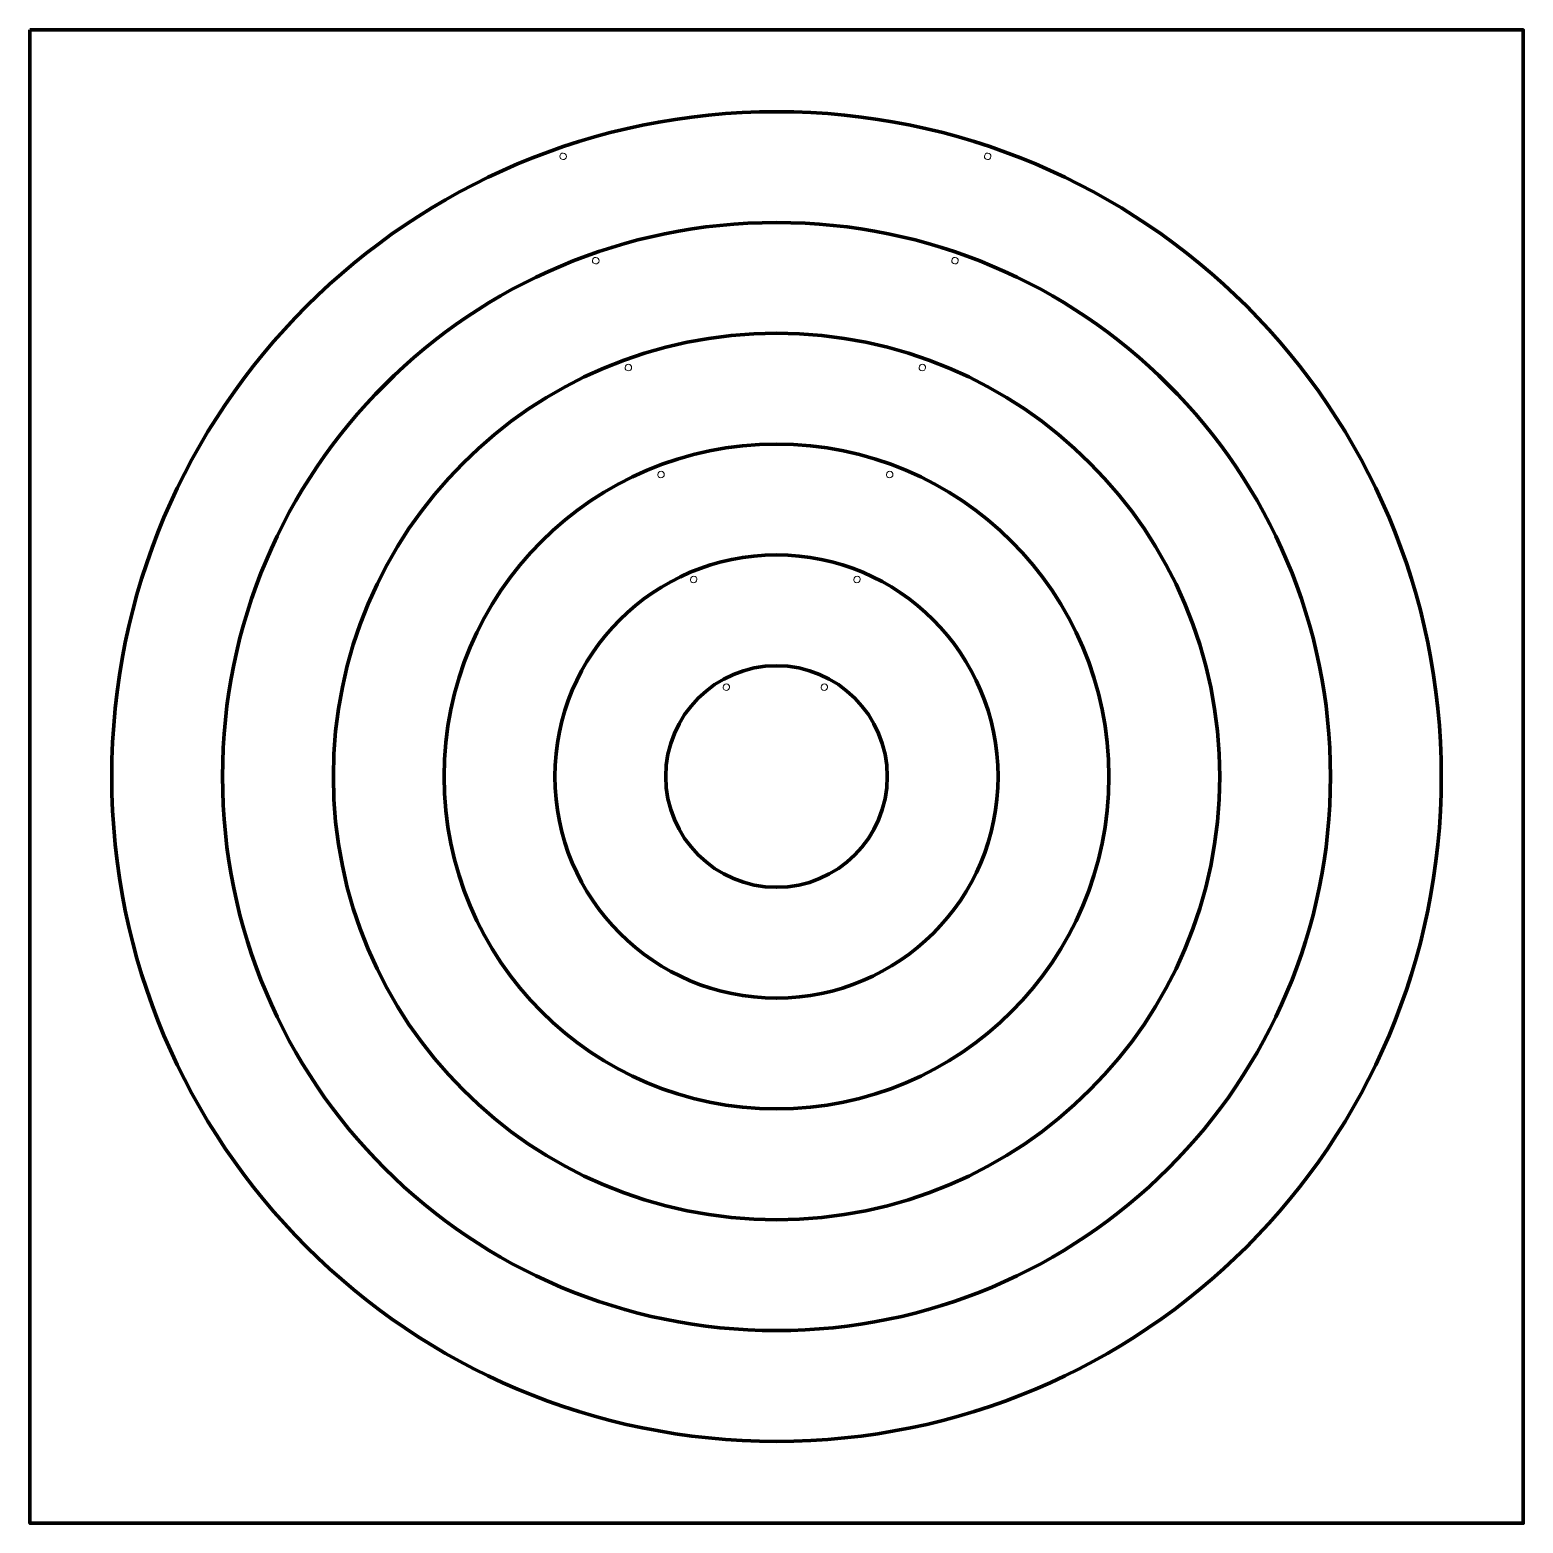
# Model space of a CAD drawing. Header units: inches. Extents: x 0 to 18, y -18 to 0.
import ezdxf

# ---------------------------------------------------------------- set-up
doc = ezdxf.new("R2010")
doc.units = ezdxf.units.IN
doc.header["$MEASUREMENT"] = 0
doc.layers.add('Layer 2', color=7, linetype='Continuous')

msp = doc.modelspace()

# ---------------------------------------------------------------- linework, layer by layer
at = {"layer": 'Layer 2', "color": 179, "lineweight": 70, "true_color": 0x221f1f}
msp.add_lwpolyline([(0.014, -0.014), (18.014, -0.014), (18.014, -18.014), (0.014, -18.014), (0.014, -0.014)], dxfattribs=at)
at = {"layer": 'Layer 2', "color": 179, "lineweight": 90, "true_color": 0x221f1f}
for points, knots in [([(9.014, -17.028), (4.585, -17.028), (1.001, -13.443), (1.001, -9.014), (1.001, -4.584), (4.585, -1), (9.014, -1), (13.443, -1), (17.027, -4.584), (17.027, -9.014), (17.027, -13.443), (13.443, -17.028), (9.014, -17.028)], [0, 0, 0, 0, 1, 1, 1, 2, 2, 2, 3, 3, 3, 4, 4, 4, 4]), ([(15.691, -9.014), (15.691, -5.322), (12.705, -2.336), (9.014, -2.336), (5.322, -2.336), (2.336, -5.322), (2.336, -9.014), (2.336, -12.705), (5.322, -15.692), (9.014, -15.692), (12.705, -15.692), (15.691, -12.705), (15.691, -9.014)], [0, 0, 0, 0, 1, 1, 1, 2, 2, 2, 3, 3, 3, 4, 4, 4, 4]), ([(9.014, -14.356), (6.061, -14.356), (3.672, -11.967), (3.672, -9.014), (3.672, -6.06), (6.061, -3.671), (9.014, -3.671), (11.966, -3.671), (14.356, -6.06), (14.356, -9.014), (14.356, -11.967), (11.966, -14.356), (9.014, -14.356)], [0, 0, 0, 0, 1, 1, 1, 2, 2, 2, 3, 3, 3, 4, 4, 4, 4]), ([(13.02, -9.014), (13.02, -6.799), (11.228, -5.007), (9.014, -5.007), (6.799, -5.007), (5.007, -6.799), (5.007, -9.014), (5.007, -11.228), (6.799, -13.02), (9.014, -13.02), (11.228, -13.02), (13.02, -11.228), (13.02, -9.014)], [0, 0, 0, 0, 1, 1, 1, 2, 2, 2, 3, 3, 3, 4, 4, 4, 4]), ([(9.014, -11.685), (7.538, -11.685), (6.342, -10.489), (6.342, -9.014), (6.342, -7.539), (7.538, -6.343), (9.013, -6.342), (10.488, -6.342), (11.684, -7.538), (11.685, -9.013), (11.685, -9.013), (11.685, -9.014), (11.685, -9.014), (11.686, -10.488), (10.491, -11.684), (9.017, -11.685), (9.016, -11.685), (9.015, -11.685), (9.014, -11.685)], [0, 0, 0, 0, 1, 1, 1, 2, 2, 2, 3, 3, 3, 4, 4, 4, 5, 5, 5, 6, 6, 6, 6]), ([(10.349, -9.014), (10.349, -8.276), (9.751, -7.678), (9.014, -7.678), (8.276, -7.678), (7.678, -8.276), (7.678, -9.014), (7.678, -9.751), (8.276, -10.349), (9.014, -10.349), (9.014, -10.349), (9.014, -10.349), (9.014, -10.349), (9.751, -10.35), (10.349, -9.752), (10.349, -9.015), (10.349, -9.015), (10.349, -9.014), (10.349, -9.014)], [0, 0, 0, 0, 1, 1, 1, 2, 2, 2, 3, 3, 3, 4, 4, 4, 5, 5, 5, 6, 6, 6, 6])]:
    msp.add_open_spline(points, degree=3, knots=knots, dxfattribs=at)
at = {"layer": 'Layer 2', "color": 179, "lineweight": 20, "true_color": 0x231f20}
for points in [[(6.458, -1.503), (6.477, -1.512), (6.486, -1.536), (6.477, -1.556), (6.467, -1.575), (6.444, -1.584), (6.424, -1.574), (6.405, -1.565), (6.396, -1.542), (6.405, -1.522), (6.415, -1.502), (6.438, -1.494), (6.458, -1.503)], [(11.576, -1.503), (11.595, -1.512), (11.604, -1.536), (11.595, -1.556), (11.585, -1.575), (11.562, -1.584), (11.542, -1.574), (11.523, -1.565), (11.514, -1.542), (11.523, -1.522), (11.533, -1.502), (11.556, -1.494), (11.576, -1.503)], [(6.851, -2.76), (6.871, -2.769), (6.88, -2.793), (6.87, -2.812), (6.861, -2.832), (6.838, -2.841), (6.818, -2.831), (6.798, -2.822), (6.79, -2.799), (6.799, -2.779), (6.808, -2.759), (6.832, -2.751), (6.851, -2.76)], [(11.182, -2.76), (11.202, -2.769), (11.21, -2.793), (11.201, -2.812), (11.192, -2.832), (11.168, -2.841), (11.149, -2.831), (11.129, -2.822), (11.12, -2.799), (11.13, -2.779), (11.139, -2.759), (11.162, -2.751), (11.182, -2.76)], [(7.245, -4.049), (7.265, -4.058), (7.273, -4.081), (7.264, -4.101), (7.255, -4.121), (7.231, -4.129), (7.212, -4.12), (7.192, -4.111), (7.183, -4.087), (7.193, -4.067), (7.202, -4.048), (7.225, -4.039), (7.245, -4.049)], [(10.788, -4.049), (10.808, -4.058), (10.817, -4.081), (10.807, -4.101), (10.798, -4.121), (10.775, -4.129), (10.755, -4.12), (10.735, -4.111), (10.727, -4.087), (10.736, -4.067), (10.745, -4.048), (10.769, -4.039), (10.788, -4.049)], [(7.639, -5.338), (7.658, -5.347), (7.667, -5.371), (7.658, -5.39), (7.648, -5.41), (7.625, -5.418), (7.605, -5.409), (7.586, -5.4), (7.577, -5.376), (7.586, -5.357), (7.596, -5.337), (7.619, -5.329), (7.639, -5.338)], [(10.395, -5.338), (10.414, -5.347), (10.423, -5.371), (10.414, -5.39), (10.404, -5.41), (10.381, -5.418), (10.361, -5.409), (10.342, -5.4), (10.333, -5.376), (10.342, -5.357), (10.352, -5.337), (10.375, -5.329), (10.395, -5.338)], [(8.033, -6.603), (8.052, -6.613), (8.061, -6.636), (8.051, -6.656), (8.042, -6.675), (8.019, -6.684), (7.999, -6.675), (7.979, -6.665), (7.971, -6.642), (7.98, -6.622), (7.989, -6.602), (8.013, -6.594), (8.033, -6.603)], [(10.001, -6.603), (10.021, -6.613), (10.029, -6.636), (10.02, -6.656), (10.011, -6.675), (9.987, -6.684), (9.967, -6.675), (9.948, -6.665), (9.939, -6.642), (9.949, -6.622), (9.958, -6.602), (9.981, -6.594), (10.001, -6.603)], [(8.426, -7.902), (8.446, -7.911), (8.454, -7.935), (8.445, -7.954), (8.436, -7.974), (8.412, -7.982), (8.393, -7.973), (8.373, -7.964), (8.365, -7.94), (8.374, -7.921), (8.383, -7.901), (8.407, -7.893), (8.426, -7.902)], [(9.607, -7.902), (9.627, -7.911), (9.635, -7.935), (9.626, -7.954), (9.617, -7.974), (9.593, -7.982), (9.574, -7.973), (9.554, -7.964), (9.546, -7.94), (9.555, -7.921), (9.564, -7.901), (9.588, -7.893), (9.607, -7.902)]]:
    msp.add_open_spline(points, degree=3, knots=[0, 0, 0, 0, 1, 1, 1, 2, 2, 2, 3, 3, 3, 4, 4, 4, 4], dxfattribs=at)

doc.saveas('drawing.dxf')
